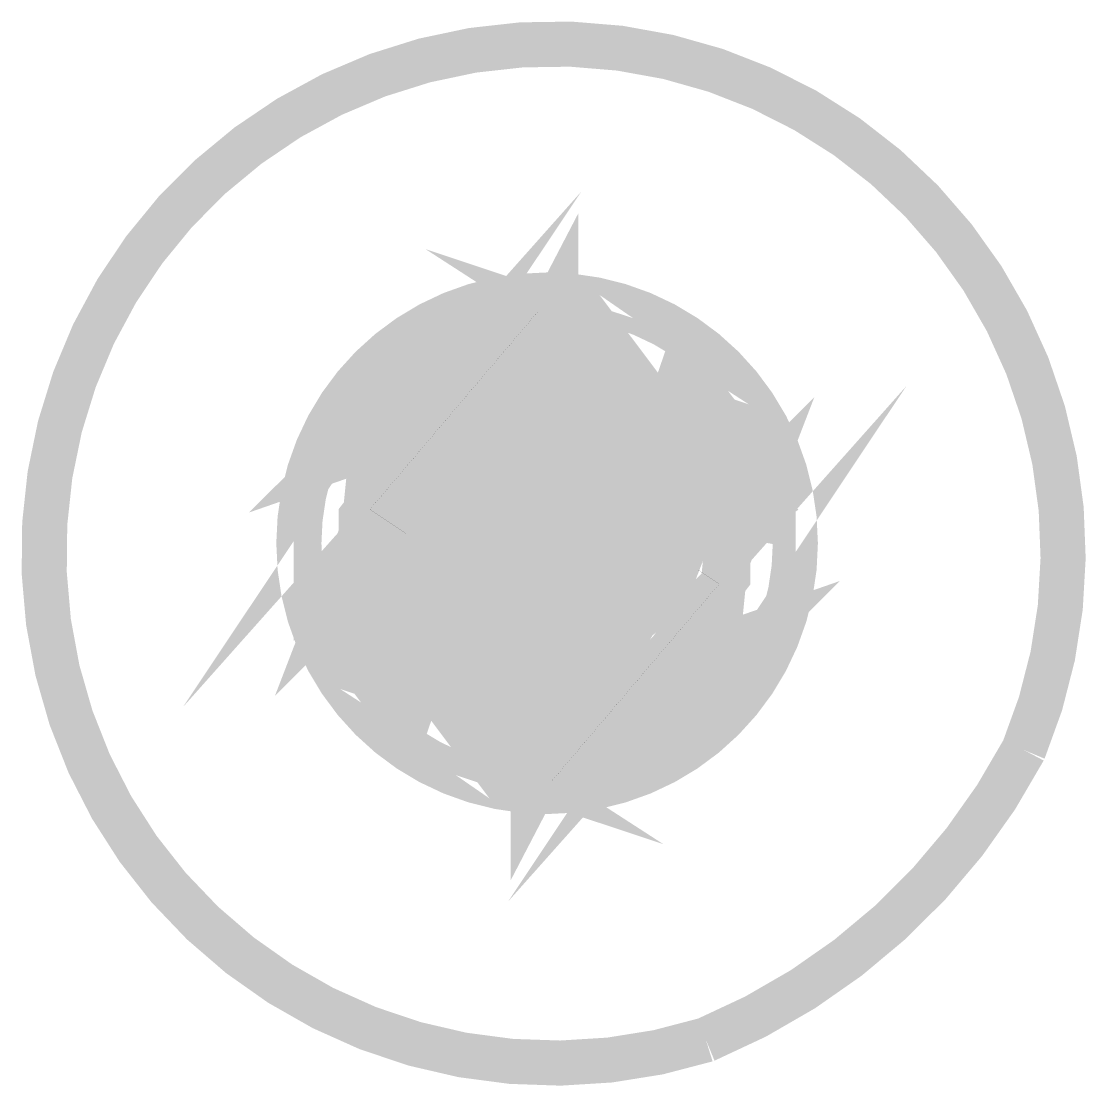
# Model space of a CAD drawing. Extents: x 0.06 to 2.42, y -0.02 to 2.34.
import ezdxf

# ---------------------------------------------------------------- set-up
doc = ezdxf.new("R2010")
doc.units = 0
doc.header["$MEASUREMENT"] = 0
doc.layers.get('0').update_dxf_attribs({"linetype": 'CONTINUOUS'})

msp = doc.modelspace()

# ---------------------------------------------------------------- linework, layer by layer
at = {"const_width": 0.1}
msp.add_lwpolyline([(1.581607003214868, 0.08601341998707923, -4.517192496267523), (2.285926763787198, 0.7282580290840954, -0.174118179740024), (1.581607003214868, 0.08601341998707923, 0.1090540078102285)], format="xyb", dxfattribs=at)
for points, const_width in [([(1.222543332715709, 1.699039449921973), (1.023396846572311, 1.341019871777846), (0.9171853571090907, 1.26145995716168), (0.8109739129259879, 1.102340153015092), (0.7578681681943777, 1.049300209937648), (0.8242503604289197, 1.221680012396469), (0.8375267626517342, 1.354279845004335), (0.864079657657598, 1.394059814855289), (0.7578681681943777, 1.274719955473913), (0.7180388709656995, 1.181900042545514), (0.7180388709656995, 1.115600126241581), (0.9437382521149544, 1.407319788081779), (1.036673248795125, 1.513399674236666), (0.8773560598804124, 1.526659647463152), (0.8375267626517342, 1.473619729471455), (0.8773560598804124, 1.407319788081779), (1.063226143800989, 1.606219562079318), (1.129608290755421, 1.659259505156761), (1.222543332715709, 1.685779476695483), (1.195990437709845, 1.592959588852832), (0.9171853571090907, 0.7841005196361728), (0.8773560598804124, 0.8371404627136165), (1.049949696298057, 0.7178005782464965), (1.129608290755421, 0.6912806067077746), (0.9039089548862762, 0.8371404627136165), (0.8242503604289197, 1.022780238398926)], 0.1), ([(1.025056408170194, 1.638540787583221), (0.7595277297922607, 1.373341072196002), (1.14122517666047, 1.505940929889611), (1.249096182441455, 1.713128180882272), (1.249096182441455, 1.688265724811171), (1.273989515849436, 1.663403243654322), (0.9835675493436327, 0.8512291685881728), (1.174416272777741, 0.6937668548234583), (1.232500657022875, 0.6523293945906303)], 0.1), ([(1.225862455911467, 0.6581306736415549), (1.425008942054866, 1.016150251785682), (1.531220431518086, 1.095710166401847), (1.637431875701189, 1.254829970548435), (1.690537620432799, 1.307869913625879), (1.624155428198257, 1.135490111167059), (1.610879025975442, 1.002890278559192), (1.584326130969579, 0.963110308708238), (1.690537620432799, 1.082450168089615), (1.730366917661477, 1.175270081018013), (1.730366917661478, 1.241569997321946), (1.504667536512222, 0.9498503354817487), (1.411732539832051, 0.8437704493268612), (1.571049728746764, 0.8305104761003754), (1.610879025975442, 0.8835503940920724), (1.571049728746764, 0.9498503354817487), (1.385179644826187, 0.7509505614842098), (1.318797497871756, 0.697910618406766), (1.225862455911467, 0.6713906468680442), (1.252415350917331, 0.7642105347106956), (1.531220431518086, 1.573069603927355), (1.571049728746765, 1.520029660849911), (1.39845609232912, 1.639369545317031), (1.318797497871756, 1.665889516855753), (1.544496833740901, 1.520029660849911), (1.624155428198257, 1.334389885164601)], 0.1), ([(1.423349380456983, 0.7186293359803066), (1.688878058834916, 0.9838290513675254), (1.307180611966707, 0.851229193673916), (1.199309606185721, 0.6440419426812554), (1.199309606185721, 0.6689043987523569), (1.17441627277774, 0.6937668799092052), (1.464838239283544, 1.505940954975355), (1.273989515849436, 1.663403268740069), (1.215905131604302, 1.704840728972897)], 0.1), ([(1.209266885212777, 1.699039449921973), (0.8375267626517342, 1.26145995716168), (0.9171853571090907, 1.208420014084236)], 0.0001), ([(1.54781595693666, 1.52562373165307), (1.744887979762673, 1.232568855987779)], 0.1), ([(1.744887979762673, 1.232568855987779), (1.061704912963023, 1.359413492056962), (1.236880059457292, 1.438144648939318), (1.236880059457292, 1.293804211378831), (1.228121299868576, 1.123220021409896), (1.219362540279853, 0.9701316580180084), (1.206224423536838, 0.9351400299496575), (1.17556874233626, 1.250064657479083), (0.9872554790989625, 1.376909318634013), (0.7551483726379544, 1.01824513720484)], 0.1), ([(1.239138903414399, 0.6581306736415549), (1.610879025975442, 1.095710166401847), (1.531220431518086, 1.148750109479291)], 0.0001)]:
    msp.add_lwpolyline(points, dxfattribs=dict(const_width=const_width))
at = {"const_width": 0.09999999999999998}
msp.add_lwpolyline([(0.6798559811818989, 1.186260998502803, 1), (1.779855981181899, 1.186260998502803, 1)], format="xyb", close=True, dxfattribs=at)
for points in [[(1.199309606185721, 1.692409463308731), (1.735631710069187, 1.385392297441934), (1.278968200643078, 1.175270081018013), (1.146203861454111, 0.684650645180277)], [(1.249096182441455, 0.664760660254796), (0.7127740785579901, 0.9717778261215935), (1.169437587984099, 1.181900042545514), (1.302201927173066, 1.672519478383251)]]:
    msp.add_solid(points)

doc.saveas('drawing.dxf')
